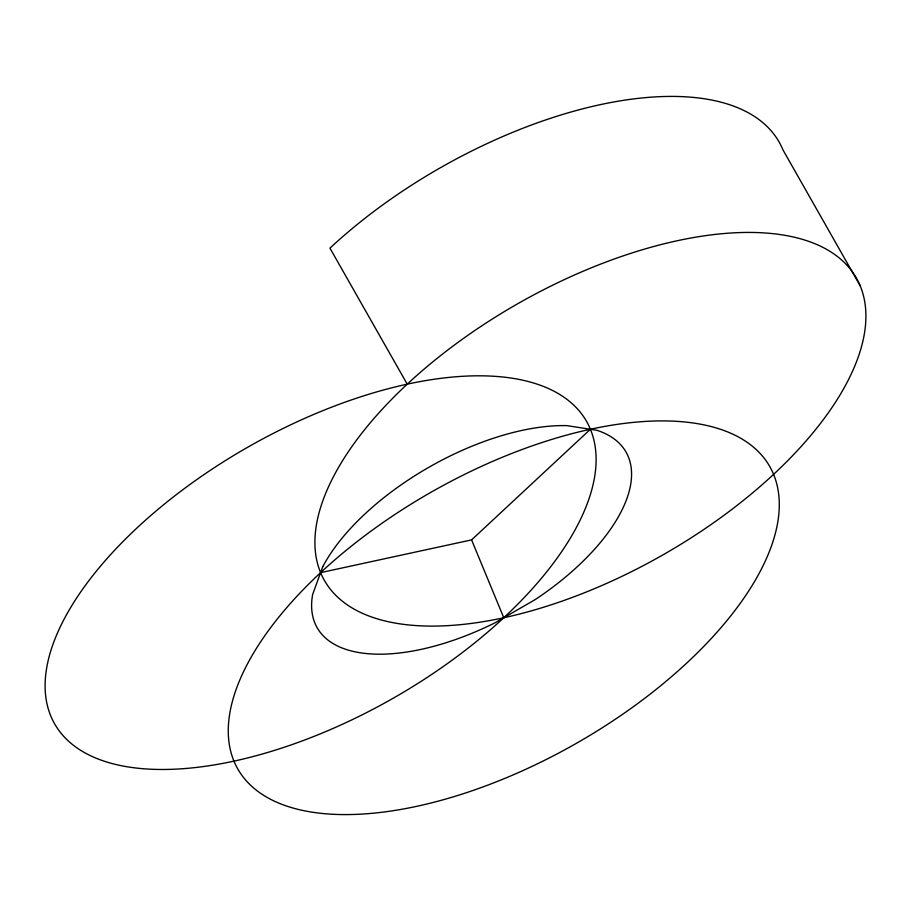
<?xml version="1.0" encoding="UTF-8"?>
<svg xmlns="http://www.w3.org/2000/svg" width="911" height="911" viewBox="0 0 911 911"><rect width="100%" height="100%" fill="white"/><g stroke="black" fill="none" stroke-linecap="round" stroke-linejoin="round"><path stroke-width="1.37" d="M320.592 572.643A305.959 145.054 -29.6 0 1 773.587 474.369A305.959 145.054 -29.6 0 1 417.147 806.235A305.959 145.054 -29.6 0 1 320.592 572.643L471.591 539.893L590.408 429.263A305.959 145.054 -29.6 0 0 137.413 527.549A305.959 145.054 -29.6 0 0 233.968 761.129A305.959 145.054 -29.6 0 0 590.408 429.263M860.212 285.883L782.948 149.871A305.959 145.054 -29.6 0 0 329.953 248.145L407.228 384.157A305.959 145.054 -29.6 0 0 503.772 617.749A305.959 145.054 -29.6 0 0 860.212 285.883A305.959 145.054 -29.6 0 0 407.228 384.157M471.591 539.893L503.772 617.749M322.767 566.665L312.644 594.519A177.668 84.233 -29.6 0 0 495.151 622.737L535.304 599.529A177.668 84.233 -29.6 0 0 596.853 430.265L566.824 425.619A177.668 84.233 -29.6 0 0 322.767 566.665"/></g></svg>
